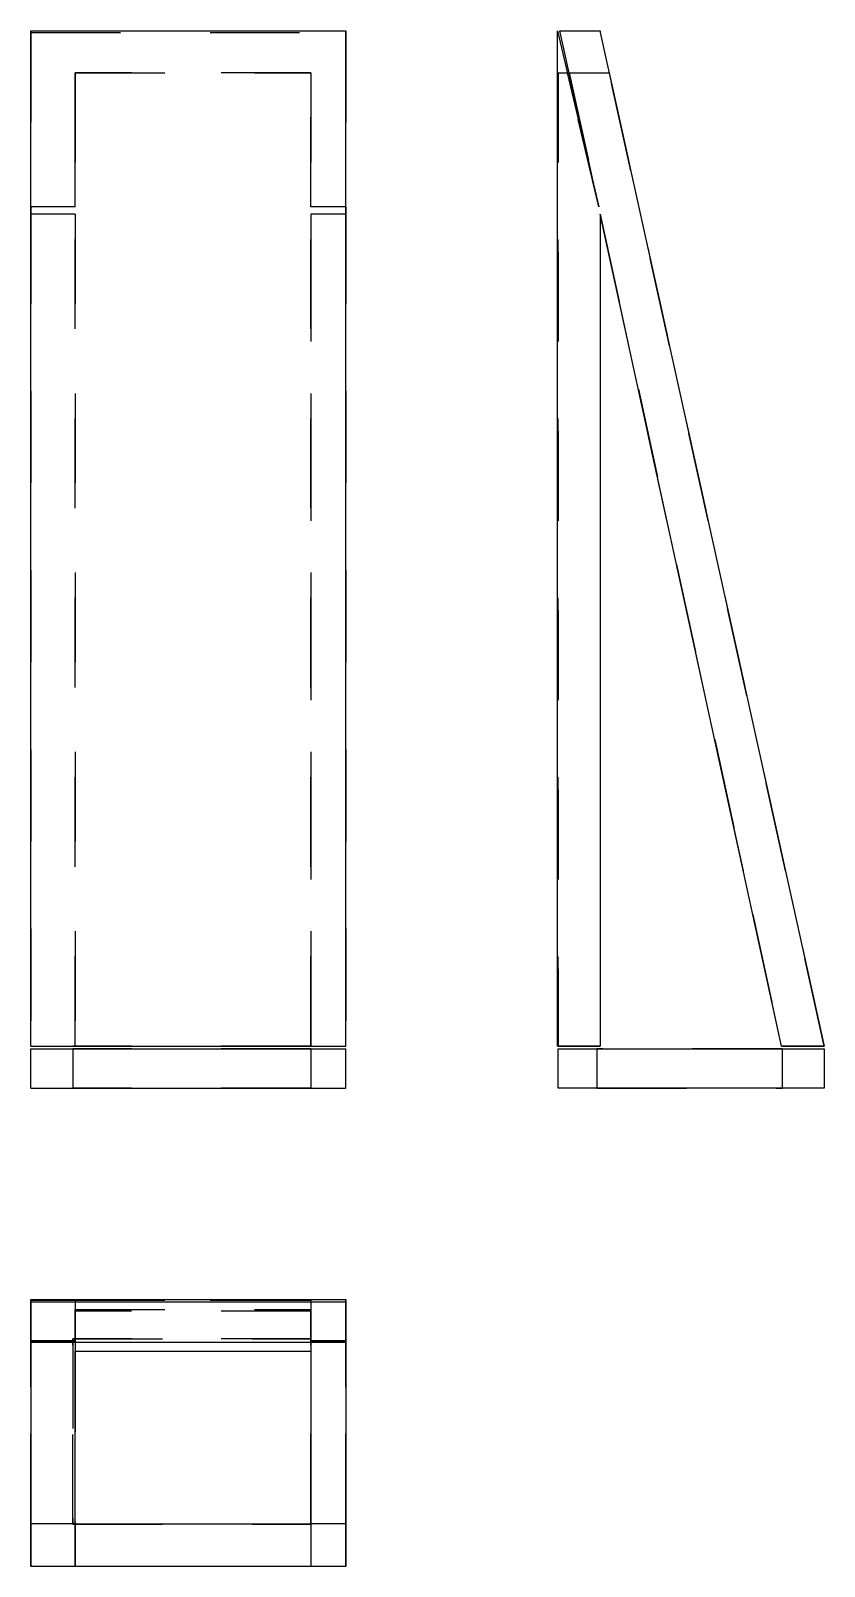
# Model space of a CAD drawing. Extents: x 0 to 0.89, y 0 to 1.71.
import ezdxf

# ---------------------------------------------------------------- set-up
doc = ezdxf.new("R2010")
doc.units = 0
doc.linetypes.add('HIDDEN', pattern=[0.058985, 0.039343, -0.019642])
for name, color, linetype in [('FRONT', 7, 'CONTINUOUS'), ('FRONT_HID', 7, 'HIDDEN'), ('LEFT', 7, 'CONTINUOUS'), ('LEFT_HID', 7, 'HIDDEN'), ('TOP', 7, 'CONTINUOUS'), ('TOP_HID', 7, 'HIDDEN')]:
    doc.layers.add(name, color=color, linetype=linetype)

msp = doc.modelspace()

# ---------------------------------------------------------------- linework, layer by layer
at = {"layer": 'FRONT'}
for p, q in [((0, 0.58051), (0, 1.713322)), ((0, 1.713322), (0.351563, 1.713322)), ((0.351563, 0.58051), (0.351562, 1.713322)), ((0, 0.58051), (0.351563, 0.58051)), ((0, 0.533635), (0, 0.577385)), ((0, 0.577385), (0.351563, 0.577385)), ((0.351563, 0.533635), (0.351563, 0.577385)), ((0, 0.533635), (0.351563, 0.533635))]:
    msp.add_line(p, q, dxfattribs=at)
at = {"layer": 'FRONT_HID', "linetype": 'HIDDEN'}
for p, q in [((0, 1.516991), (0, 1.713322)), ((0, 1.512356), (0, 1.713322)), ((0, 1.713322), (0, 1.516991)), ((0, 1.713322), (0, 1.711462)), ((0, 1.713322), (0, 1.711462)), ((0.351563, 1.516991), (0.351563, 1.713322)), ((0.351563, 1.713322), (0.351563, 1.516991)), ((0.351563, 1.512356), (0.351563, 1.713322)), ((0.351563, 1.713322), (0.351563, 1.711462)), ((0.351563, 1.713322), (0.351563, 1.711462)), ((0, 1.711462), (0, 1.510609)), ((0, 1.711462), (0, 0.58051)), ((0, 1.711462), (0.351563, 1.711462)), ((0.351563, 1.711462), (0.351563, 0.58051)), ((0.351563, 1.711462), (0.351563, 1.510609)), ((0.049589, 1.666447), (0.049589, 1.516991)), ((0.3125, 1.666447), (0.049589, 1.666447)), ((0.049589, 1.666447), (0.3125, 1.666447)), ((0.049589, 1.516991), (0.049589, 1.666447)), ((0.049589, 1.666447), (0.3125, 1.666447)), ((0.049589, 0.58051), (0.049589, 1.666447)), ((0.049589, 0.58051), (0.049589, 1.666447)), ((0.049589, 1.666447), (0.3125, 1.666447)), ((0.3125, 1.516991), (0.3125, 1.666447)), ((0.3125, 1.666447), (0.3125, 1.516991)), ((0.3125, 1.666447), (0.3125, 0.58051)), ((0.3125, 1.666447), (0.3125, 0.58051)), ((0, 1.512057), (0, 1.516991)), ((0, 1.516991), (0, 1.512356)), ((0.049589, 1.516991), (0, 1.516991)), ((0, 1.512057), (0, 1.512356)), ((0, 1.512356), (0, 1.510609)), ((0, 1.510197), (0, 1.512057)), ((0, 1.510609), (0, 1.512057)), ((0, 1.510609), (0, 1.510197)), ((0, 1.508722), (0, 1.510609)), ((0, 1.510197), (0, 1.508722)), ((0, 1.508722), (0, 0.58051)), ((0, 0.58051), (0, 1.508722)), ((0.049589, 1.508722), (0, 1.508722)), ((0.049589, 0.58051), (0.049589, 1.508722)), ((0.049589, 1.508722), (0.049589, 0.58051)), ((0.351563, 1.516991), (0.3125, 1.516991)), ((0.3125, 0.58051), (0.3125, 1.508722)), ((0.3125, 1.508722), (0.3125, 0.58051)), ((0.351563, 1.508722), (0.3125, 1.508722)), ((0.351562, 1.508722), (0.351562, 1.510609)), ((0.351563, 0.58051), (0.351562, 1.508722)), ((0.351563, 1.516991), (0.351563, 1.512356)), ((0.351563, 1.512057), (0.351563, 1.516991)), ((0.351563, 1.512057), (0.351563, 1.512356)), ((0.351563, 1.512356), (0.351563, 1.510609)), ((0.351563, 1.510609), (0.351563, 1.512057)), ((0.351563, 1.510197), (0.351563, 1.512057)), ((0.351563, 1.510609), (0.351563, 1.510197)), ((0.351563, 1.510197), (0.351563, 1.508722)), ((0.351563, 1.508722), (0.351563, 0.58051)), ((0, 0.58051), (0.046875, 0.58051)), ((0, 0.58051), (0.046875, 0.58051)), ((0, 0.58051), (0.049589, 0.58051)), ((0, 0.577385), (0.046875, 0.577385)), ((0.049589, 0.58051), (0.046875, 0.58051)), ((0.046875, 0.58051), (0.049589, 0.58051)), ((0.046875, 0.58051), (0.049589, 0.58051)), ((0.046875, 0.58051), (0.049589, 0.58051)), ((0.3125, 0.577385), (0.046875, 0.577385)), ((0.046875, 0.577385), (0.046875, 0.533635)), ((0.046875, 0.577385), (0.3125, 0.577385)), ((0.046875, 0.577385), (0.046875, 0.533635)), ((0.3125, 0.58051), (0.049589, 0.58051)), ((0.3125, 0.58051), (0.351563, 0.58051)), ((0.3125, 0.58051), (0.351563, 0.58051)), ((0.3125, 0.58051), (0.351563, 0.58051)), ((0.3125, 0.577385), (0.3125, 0.533635)), ((0.3125, 0.577385), (0.3125, 0.533635)), ((0.3125, 0.577385), (0.351563, 0.577385)), ((0.046875, 0.533635), (0.3125, 0.533635)), ((0.3125, 0.533635), (0.046875, 0.533635))]:
    msp.add_line(p, q, dxfattribs=at)
at = {"layer": 'LEFT'}
for p, q in [((0.5875, 0.58051), (0.5875, 1.713322)), ((0.5875, 1.713322), (0.633696, 1.516991)), ((0.633696, 1.516991), (0.590296, 1.713322)), ((0.590296, 1.713322), (0.634786, 1.713322)), ((0.634786, 1.713322), (0.635197, 1.713322)), ((0.635197, 1.713322), (0.635197, 1.711462)), ((0.635197, 1.711462), (0.885197, 0.58051)), ((0.635197, 1.508722), (0.635197, 0.58051)), ((0.8375, 0.58051), (0.635197, 1.508722)), ((0.635197, 0.58051), (0.5875, 0.58051)), ((0.588322, 0.533635), (0.588322, 0.577385)), ((0.588322, 0.577385), (0.632072, 0.577385)), ((0.632072, 0.577385), (0.841447, 0.577385)), ((0.885197, 0.58051), (0.8375, 0.58051)), ((0.841447, 0.577385), (0.885197, 0.577385)), ((0.885197, 0.577385), (0.885197, 0.533635)), ((0.885197, 0.533635), (0.588322, 0.533635))]:
    msp.add_line(p, q, dxfattribs=at)
at = {"layer": 'LEFT_HID', "linetype": 'HIDDEN'}
for p, q in [((0.588322, 1.666447), (0.588322, 0.58051)), ((0.588322, 1.666447), (0.598529, 1.666447)), ((0.588322, 0.58051), (0.588322, 1.666447)), ((0.588322, 1.666447), (0.598529, 1.666447)), ((0.598529, 1.666447), (0.633696, 1.516991)), ((0.633696, 1.516991), (0.598529, 1.666447)), ((0.600658, 1.666447), (0.633696, 1.516991)), ((0.633696, 1.516991), (0.600658, 1.666447)), ((0.600658, 1.666447), (0.645148, 1.666447)), ((0.600658, 1.666447), (0.645148, 1.666447)), ((0.645148, 1.666447), (0.885197, 0.58051)), ((0.885197, 0.58051), (0.645148, 1.666447)), ((0.635197, 1.508722), (0.8375, 0.58051)), ((0.8375, 0.58051), (0.635197, 1.508722)), ((0.588322, 0.58051), (0.631414, 0.58051)), ((0.588322, 0.58051), (0.631414, 0.58051)), ((0.631414, 0.58051), (0.635197, 0.58051)), ((0.631414, 0.58051), (0.635197, 0.58051)), ((0.631414, 0.58051), (0.635197, 0.58051)), ((0.631414, 0.577385), (0.631414, 0.533635)), ((0.631414, 0.577385), (0.632072, 0.577385)), ((0.631414, 0.577385), (0.631414, 0.533635)), ((0.632072, 0.577385), (0.631414, 0.577385)), ((0.632072, 0.577385), (0.838322, 0.577385)), ((0.838322, 0.577385), (0.632072, 0.577385)), ((0.8375, 0.58051), (0.838322, 0.58051)), ((0.8375, 0.58051), (0.838322, 0.58051)), ((0.8375, 0.58051), (0.838322, 0.58051)), ((0.838322, 0.58051), (0.885197, 0.58051)), ((0.838322, 0.58051), (0.885197, 0.58051)), ((0.838322, 0.577385), (0.838322, 0.533635)), ((0.838322, 0.577385), (0.838322, 0.533635)), ((0.631414, 0.533635), (0.838322, 0.533635)), ((0.838322, 0.533635), (0.631414, 0.533635))]:
    msp.add_line(p, q, dxfattribs=at)
at = {"layer": 'TOP'}
for p, q in [((0, 0.297697), (0, 0.294901)), ((0, 0.297697), (0.351563, 0.297697)), ((0, 0.294901), (0, 0.250411)), ((0, 0.294901), (0.351563, 0.294901)), ((0.351563, 0.297697), (0.351563, 0.294901)), ((0.351563, 0.294901), (0.351563, 0.250411)), ((0, 0.250411), (0, 0.25)), ((0, 0.25), (0, 0)), ((0, 0.25), (0.351563, 0.25)), ((0.049589, 0.240049), (0.3125, 0.240049)), ((0.049589, 0), (0.049589, 0.240049)), ((0.3125, 0.240049), (0.3125, 0)), ((0.3125, 0.240049), (0.3125, 0.046875)), ((0.351563, 0.250411), (0.351563, 0.25)), ((0.351563, 0.25), (0.351563, 0)), ((0.3125, 0.046875), (0.049589, 0.046875)), ((0, 0), (0.049589, 0)), ((0.049589, 0), (0.3125, 0)), ((0.3125, 0), (0.351563, 0))]:
    msp.add_line(p, q, dxfattribs=at)
at = {"layer": 'TOP_HID', "linetype": 'HIDDEN'}
for p, q in [((0, 0.25), (0, 0.297697)), ((0, 0.296875), (0.351563, 0.296875)), ((0, 0), (0, 0.296875)), ((0, 0.296875), (0, 0.253125)), ((0, 0.296875), (0.351563, 0.296875)), ((0, 0.251502), (0, 0.294901)), ((0, 0.294901), (0, 0.251502)), ((0.049589, 0.296875), (0.049589, 0.253783)), ((0.3125, 0.296875), (0.049589, 0.296875)), ((0.049589, 0.296875), (0.049589, 0.286668)), ((0.049589, 0.296875), (0.3125, 0.296875)), ((0.3125, 0.296875), (0.3125, 0.253783)), ((0.3125, 0.296875), (0.3125, 0.286668)), ((0.351563, 0.25), (0.351563, 0.297697)), ((0.351563, 0), (0.351563, 0.296875)), ((0.351563, 0.296875), (0.351563, 0.253125)), ((0.351563, 0.251502), (0.351563, 0.294901)), ((0.351563, 0.294901), (0.351563, 0.251502)), ((0.049589, 0.286668), (0.3125, 0.286668)), ((0.049589, 0.251502), (0.049589, 0.286668)), ((0.049589, 0.284539), (0.049589, 0.251502)), ((0.3125, 0.284539), (0.049589, 0.284539)), ((0.049589, 0.284539), (0.049589, 0.240049)), ((0.3125, 0.286668), (0.3125, 0.251502)), ((0.3125, 0.251502), (0.3125, 0.284539)), ((0.3125, 0.284539), (0.3125, 0.240049)), ((0, 0.253125), (0, 0.04375)), ((0, 0.250411), (0, 0.251502)), ((0, 0.251502), (0, 0.250411)), ((0.049589, 0.251502), (0, 0.251502)), ((0, 0.047697), (0, 0.25)), ((0, 0.25), (0.046875, 0.25)), ((0.049589, 0.25), (0, 0.25)), ((0.046875, 0.253783), (0.046875, 0.046875)), ((0.3125, 0.253783), (0.046875, 0.253783)), ((0.046875, 0.253783), (0.3125, 0.253783)), ((0.046875, 0.253125), (0.046875, 0.253783)), ((0.046875, 0.046875), (0.046875, 0.253125)), ((0.046875, 0.25), (0.049589, 0.25)), ((0.049589, 0.253783), (0.049589, 0.25)), ((0.049589, 0.25), (0.049589, 0.047697)), ((0.3125, 0.253783), (0.3125, 0.25)), ((0.3125, 0.046875), (0.3125, 0.253783)), ((0.3125, 0.253783), (0.3125, 0.253125)), ((0.3125, 0.253125), (0.3125, 0.240049)), ((0.351563, 0.251502), (0.3125, 0.251502)), ((0.3125, 0.25), (0.351563, 0.25)), ((0.3125, 0.047697), (0.3125, 0.25)), ((0.351563, 0.25), (0.3125, 0.25)), ((0.351563, 0.047697), (0.351562, 0.25)), ((0.351563, 0.253125), (0.351563, 0.04375)), ((0.351563, 0.251502), (0.351563, 0.250411)), ((0.351563, 0.250411), (0.351563, 0.251502)), ((0, 0), (0, 0.047697)), ((0, 0.047697), (0.046875, 0.047697)), ((0, 0.04375), (0, 0)), ((0.046875, 0.047697), (0.049589, 0.047697)), ((0.046875, 0.046875), (0.3125, 0.046875)), ((0.049589, 0.046875), (0.046875, 0.046875)), ((0.049589, 0.047697), (0.049589, 0.046875)), ((0.049589, 0.046875), (0.049589, 0)), ((0.3125, 0.047697), (0.3125, 0.046875)), ((0.3125, 0.047697), (0.351563, 0.047697)), ((0.3125, 0.046875), (0.3125, 0)), ((0.351563, 0), (0.351563, 0.047697)), ((0.351563, 0.04375), (0.351563, 0)), ((0, 0), (0.351563, 0))]:
    msp.add_line(p, q, dxfattribs=at)

doc.saveas('drawing.dxf')
